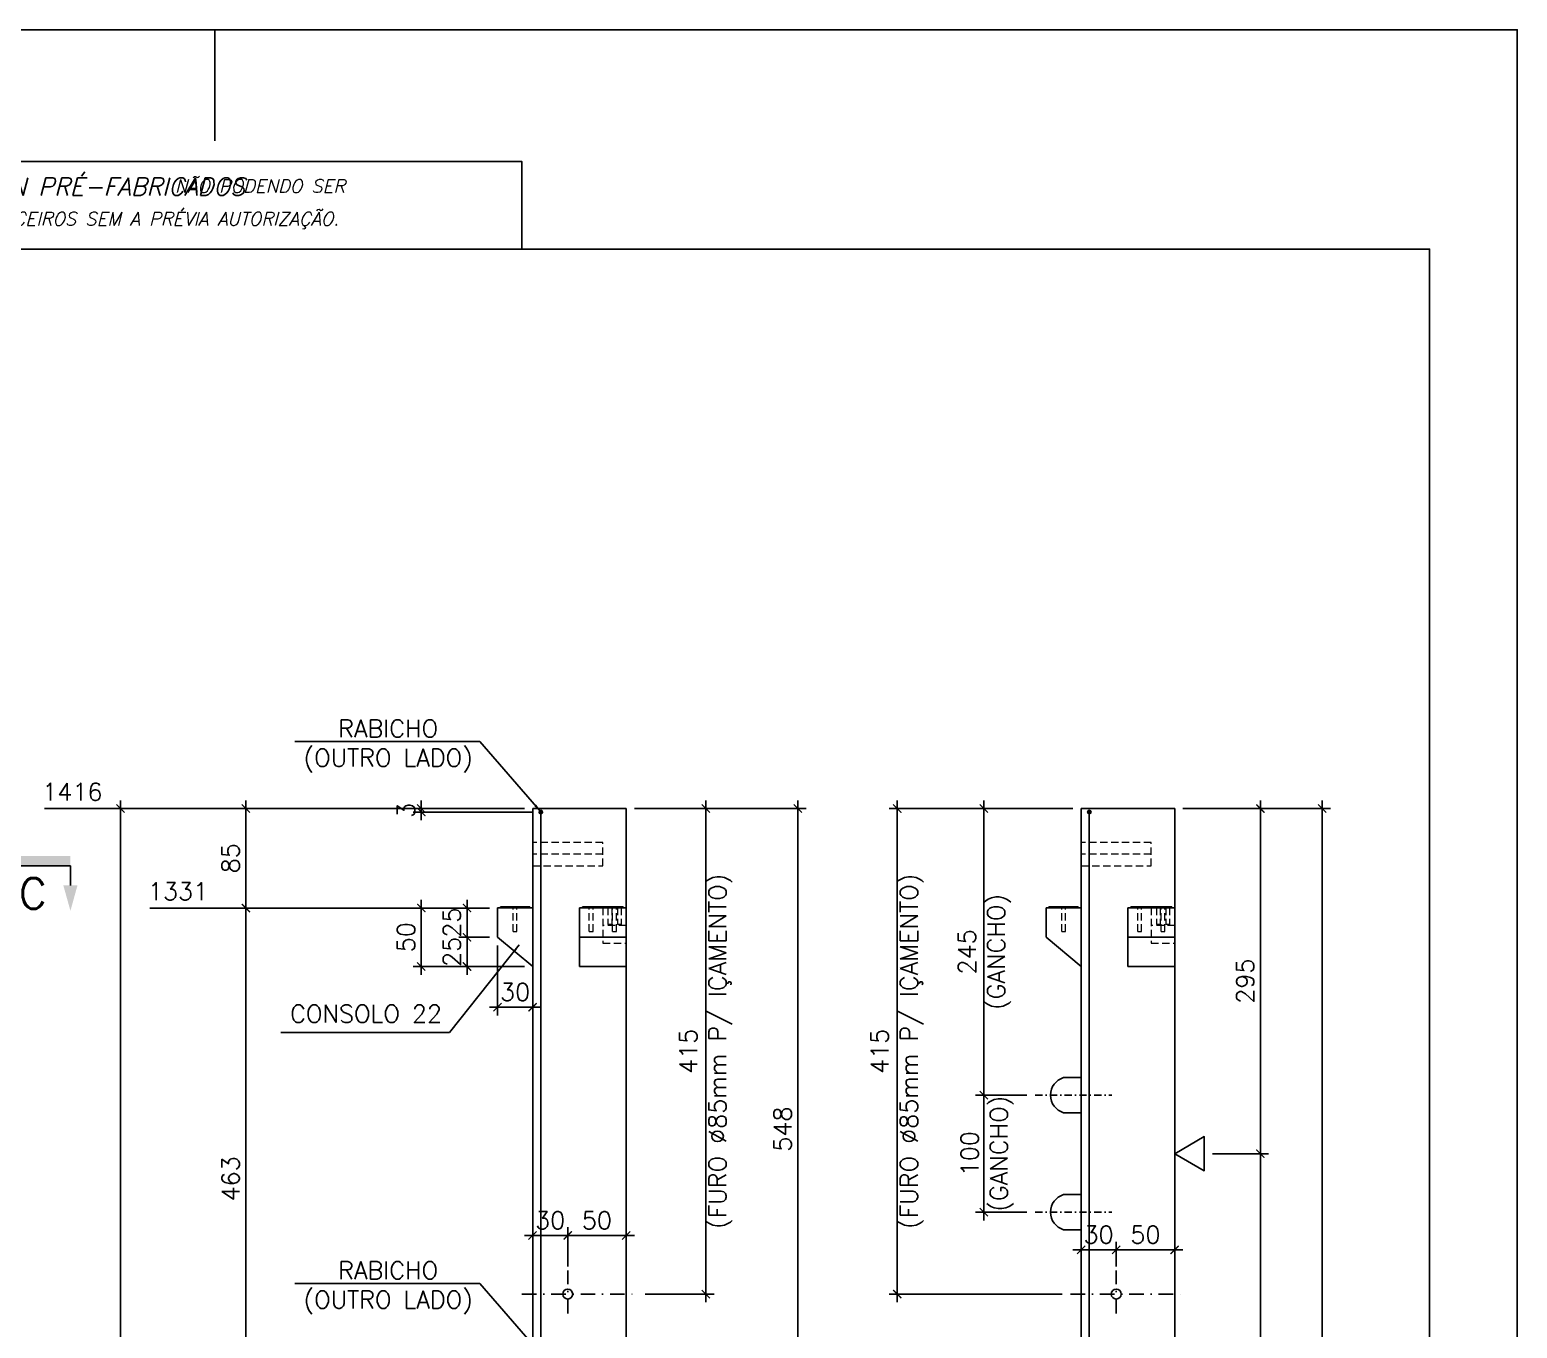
# Model space of a CAD drawing. Header units: centimetres. Extents: x 1658 to 27871, y 8240 to 11444.
# Drawn here: x 2614 to 3886, y 10334 to 11444 of the extents above; entities that cross this region are included whole.
import ezdxf

# ---------------------------------------------------------------- set-up
doc = ezdxf.new("R2010")
doc.units = ezdxf.units.CM
doc.header["$LTSCALE"] = 50
doc.header["$MEASUREMENT"] = 0
doc.header["$PDMODE"] = 67
for name, pattern in [('DASHDOT', [1, 0.5, -0.25, 0, -0.25]), ('DASHED', [0.75, 0.5, -0.25]), ('HIDDEN', [0.375, 0.25, -0.125])]:
    doc.linetypes.add(name, pattern=pattern)
doc.layers.add('10 TRACEJADO', color=1, linetype='DASHED', lineweight=13)
for name, color, linetype in [('COTAS-PRECON', 1, 'Continuous'), ('FORMATO-PRECON', 2, 'Continuous'), ('HACHURAS-PRECON', 1, 'Continuous'), ('IND- CORTE-PRECON', 4, 'Continuous'), ('LINHA CENTRO-PRECON', 1, 'DASHDOT'), ('LINHA-01-PRECON', 1, 'Continuous'), ('LINHA-02-PRECON', 2, 'Continuous'), ('LINHA-03-PRECON', 3, 'Continuous'), ('LINHA-04-PRECON', 4, 'Continuous'), ('TEXTO-35-PRECON', 5, 'Continuous')]:
    doc.layers.add(name, color=color, linetype=linetype)
doc.styles.add('ROMANS', font='ROMANS.SHX', dxfattribs={"oblique": 15, "height": 3})
doc.styles.get("Standard").update_dxf_attribs({"font": 'romans.shx'})
doc.dimstyles.new('ESC75-75', dxfattribs={"dimscale": 0, "dimtxt": 15, "dimasz": 7, "dimexe": 7, "dimexo": 7, "dimgap": 5.5, "dimtad": 1, "dimdec": 1, "dimdsep": 46, "dimtxsty": 'Standard', "dimblk": 'ARCHTICK', "dimcen": 0.1, "dimdle": 7, "dimclrd": 256, "dimclre": 256, "dimclrt": 2, "dimadec": 0, "dimazin": 0, "dimtfac": 1, "dimtdec": 1, "dimtix": 1, "dimtmove": 2, "dimatfit": 3, "dimfxl": 1, "dimarcsym": 0})

# ---------------------------------------------------------------- blocks, each defined once
blk = doc.blocks.new('A$C2E607E54')
at = {"layer": 'FORMATO-PRECON', "color": 6}
blk.add_line((1835, 4050), (685, 4050), dxfattribs=at)
at = {"layer": 'FORMATO-PRECON'}
for points in [[(0, 4200), (2970, 4200), (2970, 0), (0, 0)], [(685, 3950), (1835, 3950), (1835, 4050), (685, 4050)]]:
    blk.add_lwpolyline(points, close=True, dxfattribs=at)
blk.add_lwpolyline([(1485, 4200), (1485, 4073.6)], dxfattribs=at)
at = {"layer": 'FORMATO-PRECON', "color": 6}
blk.add_lwpolyline([(100, 3950), (2870, 3950), (2870, 100), (100, 100)], close=True, dxfattribs=at)
at = {"layer": 'FORMATO-PRECON', "color": 3, "style": 'ROMANS', "oblique": 15}
blk.add_text('PRECON PRÉ-FABRICADOS', height=20, dxfattribs=at).set_placement((1162, 4011.3))
at = {"layer": 'FORMATO-PRECON', "style": 'ROMANS', "oblique": 15}
for s, p in [('ESTE DESENHO É DE PROPRIEDADE DA                            NÃO PODENDO SER', (700.8, 4014.4)), ('COPIADO PARCIAL OU TOTALMENTE, NEM CEDIDO A TERCEIROS SEM A PRÉVIA AUTORIZAÇÃO.', (700.8, 3977))]:
    blk.add_text(s, height=15, dxfattribs=at).set_placement(p)
blk = doc.blocks.new('IND-CORTE-')
at = {"layer": 'IND- CORTE-PRECON', "color": 1}
for p, q in [((-11.2, 63.5), (-33.6, 63.5)), ((-11.2, 0), (-11.2, 63.5))]:
    blk.add_line(p, q, dxfattribs=at)
for points in [[(-33.6, 71.5), (-62.5, 63.5), (-33.6, 55.4)], [(0, 0), (-11.2, 0), (0, 63.5), (-11.2, 63.5)]]:
    blk.add_solid(points, dxfattribs=at)
at = {"layer": 'IND- CORTE-PRECON', "linetype": 'Continuous', "style": 'ROMANS', "flags": 8}
blk.add_attdef('B', (-57.7, 9.1), '', height=35, dxfattribs=at)
blk = doc.blocks.new('_ArchTick')
at = {"color": 0, "linetype": 'ByBlock', "const_width": 0.15}
blk.add_lwpolyline([(-0.5, -0.5), (0.5, 0.5)], dxfattribs=at)
blk = doc.blocks.new('*D121')
at = {"layer": 'Defpoints', "color": 0, "transparency": 16777216}
for p in [(3043.9, 10778.3), (2798.7, 10693.3), (3013.9, 10693.3)]:
    blk.add_point(p, dxfattribs=at)
at = {"layer": 'LINHA-01-PRECON', "lineweight": -2, "transparency": 16777216}
for p, q in [((3036.9, 10778.3), (2791.7, 10778.3)), ((2798.7, 10785.3), (2798.7, 10686.3)), ((3006.9, 10693.3), (2791.7, 10693.3))]:
    blk.add_line(p, q, dxfattribs=at)
at = {"layer": 'LINHA-01-PRECON', "lineweight": -2, "transparency": 16777216, "xscale": 7, "yscale": 7, "zscale": 7}
for p, rotation in [((2798.7, 10778.3), 90), ((2798.7, 10693.3), 270)]:
    blk.add_blockref('_ArchTick', p, dxfattribs=dict(at, rotation=rotation))
at = {"layer": 'LINHA-01-PRECON', "color": 2, "transparency": 16777216, "insert": (2785.7, 10735.8), "char_height": 15, "attachment_point": 5, "rotation": 90}
blk.add_mtext('85', dxfattribs=at)
blk = doc.blocks.new('*D122')
at = {"layer": 'Defpoints', "color": 0, "transparency": 16777216}
for p in [(3013.9, 10693.3), (2798.7, 10230.3), (3013.9, 10230.3)]:
    blk.add_point(p, dxfattribs=at)
at = {"layer": 'LINHA-01-PRECON', "lineweight": -2, "transparency": 16777216}
for p, q in [((2798.7, 10700.3), (2798.7, 10223.3)), ((3006.9, 10693.3), (2791.7, 10693.3)), ((3006.9, 10230.3), (2791.7, 10230.3))]:
    blk.add_line(p, q, dxfattribs=at)
at = {"layer": 'LINHA-01-PRECON', "lineweight": -2, "transparency": 16777216, "xscale": 7, "yscale": 7, "zscale": 7}
for p, rotation in [((2798.7, 10693.3), 90), ((2798.7, 10230.3), 270)]:
    blk.add_blockref('_ArchTick', p, dxfattribs=dict(at, rotation=rotation))
at = {"layer": 'LINHA-01-PRECON', "color": 2, "transparency": 16777216, "insert": (2785.7, 10461.8), "char_height": 15, "attachment_point": 5, "rotation": 90}
blk.add_mtext('463', dxfattribs=at)
blk = doc.blocks.new('*D125')
at = {"layer": 'Defpoints', "color": 0, "transparency": 16777216}
for p in [(3013.9, 10693.3), (2987.8, 10668.3), (3013.9, 10668.3)]:
    blk.add_point(p, dxfattribs=at)
at = {"layer": 'LINHA-01-PRECON', "lineweight": -2, "transparency": 16777216}
for p, q in [((2987.8, 10693.3), (2987.8, 10700.3)), ((3006.9, 10693.3), (2980.8, 10693.3)), ((2987.8, 10693.3), (2987.8, 10668.3)), ((3006.9, 10668.3), (2980.8, 10668.3)), ((2987.8, 10668.3), (2987.8, 10661.3))]:
    blk.add_line(p, q, dxfattribs=at)
at = {"layer": 'LINHA-01-PRECON', "lineweight": -2, "transparency": 16777216, "xscale": 7, "yscale": 7, "zscale": 7}
for p, rotation in [((2987.8, 10693.3), 270), ((2987.8, 10668.3), 90)]:
    blk.add_blockref('_ArchTick', p, dxfattribs=dict(at, rotation=rotation))
at = {"layer": 'LINHA-01-PRECON', "color": 2, "transparency": 16777216, "insert": (2974.8, 10680.8), "char_height": 15, "attachment_point": 5, "rotation": 90}
blk.add_mtext('25', dxfattribs=at)
blk = doc.blocks.new('*D126')
at = {"layer": 'Defpoints', "color": 0, "transparency": 16777216}
for p in [(3013.9, 10668.3), (2987.8, 10643.3), (3043.9, 10643.3)]:
    blk.add_point(p, dxfattribs=at)
at = {"layer": 'LINHA-01-PRECON', "lineweight": -2, "transparency": 16777216}
for p, q in [((2987.8, 10668.3), (2987.8, 10675.3)), ((3006.9, 10668.3), (2980.8, 10668.3)), ((2987.8, 10668.3), (2987.8, 10643.3)), ((3036.9, 10643.3), (2980.8, 10643.3)), ((2987.8, 10643.3), (2987.8, 10636.3))]:
    blk.add_line(p, q, dxfattribs=at)
at = {"layer": 'LINHA-01-PRECON', "lineweight": -2, "transparency": 16777216, "xscale": 7, "yscale": 7, "zscale": 7}
for p, rotation in [((2987.8, 10668.3), 270), ((2987.8, 10643.3), 90)]:
    blk.add_blockref('_ArchTick', p, dxfattribs=dict(at, rotation=rotation))
at = {"layer": 'LINHA-01-PRECON', "color": 2, "transparency": 16777216, "insert": (2974.8, 10655.8), "char_height": 15, "attachment_point": 5, "rotation": 90}
blk.add_mtext('25', dxfattribs=at)
blk = doc.blocks.new('*D127')
at = {"layer": 'Defpoints', "color": 0, "transparency": 16777216}
for p in [(3013.9, 10693.3), (2948.7, 10643.3), (3043.9, 10643.3)]:
    blk.add_point(p, dxfattribs=at)
at = {"layer": 'LINHA-01-PRECON', "lineweight": -2, "transparency": 16777216}
for p, q in [((2948.7, 10700.3), (2948.7, 10636.3)), ((3006.9, 10693.3), (2941.7, 10693.3)), ((3036.9, 10643.3), (2941.7, 10643.3))]:
    blk.add_line(p, q, dxfattribs=at)
at = {"layer": 'LINHA-01-PRECON', "lineweight": -2, "transparency": 16777216, "xscale": 7, "yscale": 7, "zscale": 7}
for p, rotation in [((2948.7, 10693.3), 90), ((2948.7, 10643.3), 270)]:
    blk.add_blockref('_ArchTick', p, dxfattribs=dict(at, rotation=rotation))
at = {"layer": 'LINHA-01-PRECON', "color": 2, "transparency": 16777216, "insert": (2935.7, 10668.3), "char_height": 15, "attachment_point": 5, "rotation": 90}
blk.add_mtext('50', dxfattribs=at)
blk = doc.blocks.new('*D128')
at = {"layer": 'Defpoints', "color": 0, "transparency": 16777216}
for p in [(3013.9, 10668.3), (3043.9, 10608.5), (3043.9, 10608.5)]:
    blk.add_point(p, dxfattribs=at)
at = {"layer": 'LINHA-01-PRECON', "lineweight": -2, "transparency": 16777216}
for p, q in [((3013.9, 10661.3), (3013.9, 10601.5)), ((3013.9, 10608.5), (3006.9, 10608.5)), ((3013.9, 10608.5), (3043.9, 10608.5)), ((3043.9, 10608.5), (3050.9, 10608.5))]:
    blk.add_line(p, q, dxfattribs=at)
at = {"layer": 'LINHA-01-PRECON', "lineweight": -2, "transparency": 16777216, "xscale": 7, "yscale": 7, "zscale": 7}
blk.add_blockref('_ArchTick', (3013.9, 10608.5), dxfattribs=at)
at = {"layer": 'LINHA-01-PRECON', "lineweight": -2, "transparency": 16777216, "xscale": 7, "yscale": 7, "zscale": 7, "rotation": 180}
blk.add_blockref('_ArchTick', (3043.9, 10608.5), dxfattribs=at)
at = {"layer": 'LINHA-01-PRECON', "color": 2, "transparency": 16777216, "insert": (3028.9, 10621.5), "char_height": 15, "attachment_point": 5}
blk.add_mtext('30', dxfattribs=at)
blk = doc.blocks.new('*D133')
at = {"layer": 'COTAS-PRECON', "lineweight": -2, "transparency": 16777216}
blk.add_line((2791.7, 10693.3), (2716.7, 10693.3), dxfattribs=at)
at = {"layer": 'Defpoints', "color": 0, "transparency": 16777216}
for p in [(2716.7, 10693.3), (2798.7, 10693.3), (3083.9, 9362.3)]:
    blk.add_point(p, dxfattribs=at)
at = {"layer": 'COTAS-PRECON', "color": 2, "transparency": 16777216, "insert": (2740.7, 10707.6), "char_height": 15, "attachment_point": 5}
blk.add_mtext('1331', dxfattribs=at)
blk = doc.blocks.new('*D136')
at = {"layer": 'Defpoints', "color": 0, "transparency": 16777216}
for p in [(3043.9, 10778.3), (2691.5, 9362.3), (3043.9, 9362.3)]:
    blk.add_point(p, dxfattribs=at)
at = {"layer": 'LINHA-01-PRECON', "lineweight": -2, "transparency": 16777216}
for p, q in [((3036.9, 10778.3), (2684.5, 10778.3)), ((2691.5, 10785.3), (2691.5, 9355.3)), ((3036.9, 9362.3), (2684.5, 9362.3))]:
    blk.add_line(p, q, dxfattribs=at)
at = {"layer": 'LINHA-01-PRECON', "lineweight": -2, "transparency": 16777216, "xscale": 7, "yscale": 7, "zscale": 7}
for p, rotation in [((2691.5, 10778.3), 90), ((2691.5, 9362.3), 270)]:
    blk.add_blockref('_ArchTick', p, dxfattribs=dict(at, rotation=rotation))
at = {"layer": 'LINHA-01-PRECON', "color": 2, "transparency": 16777216, "insert": (2678.5, 10070.3), "char_height": 15, "attachment_point": 5, "rotation": 90}
blk.add_mtext('1416', dxfattribs=at)
blk = doc.blocks.new('*D137')
at = {"layer": 'COTAS-PRECON', "lineweight": -2, "transparency": 16777216}
blk.add_line((2684.5, 10778.3), (2626.4, 10778.3), dxfattribs=at)
at = {"layer": 'Defpoints', "color": 0, "transparency": 16777216}
for p in [(2626.4, 10778.3), (2691.5, 10778.3), (3083.9, 9362.3)]:
    blk.add_point(p, dxfattribs=at)
at = {"layer": 'COTAS-PRECON', "color": 2, "transparency": 16777216, "insert": (2650.4, 10792.6), "char_height": 15, "attachment_point": 5}
blk.add_mtext('1416', dxfattribs=at)
blk = doc.blocks.new('*D139')
at = {"layer": 'COTAS-PRECON', "lineweight": -2, "transparency": 16777216}
for p, q in [((3130.9, 10778.3), (3277.7, 10778.3)), ((3270.7, 10785.3), (3270.7, 10223.3)), ((3160.9, 10230.3), (3277.7, 10230.3))]:
    blk.add_line(p, q, dxfattribs=at)
at = {"layer": 'Defpoints', "color": 0, "transparency": 16777216}
for p in [(3123.9, 10778.3), (3153.9, 10230.3), (3270.7, 10230.3)]:
    blk.add_point(p, dxfattribs=at)
at = {"layer": 'COTAS-PRECON', "lineweight": -2, "transparency": 16777216, "xscale": 7, "yscale": 7, "zscale": 7}
for p, rotation in [((3270.7, 10778.3), 90), ((3270.7, 10230.3), 270)]:
    blk.add_blockref('_ArchTick', p, dxfattribs=dict(at, rotation=rotation))
at = {"layer": 'COTAS-PRECON', "color": 2, "transparency": 16777216, "insert": (3257.7, 10504.3), "char_height": 15, "attachment_point": 5, "rotation": 90}
blk.add_mtext('548', dxfattribs=at)
blk = doc.blocks.new('*D152')
at = {"layer": 'COTAS-PRECON', "lineweight": -2, "transparency": 16777216}
for p, q in [((3505.9, 10778.3), (3422.7, 10778.3)), ((3429.7, 10785.3), (3429.7, 10713.5)), ((3429.7, 10526.3), (3429.7, 10598.2)), ((3466.6, 10533.3), (3422.7, 10533.3))]:
    blk.add_line(p, q, dxfattribs=at)
at = {"layer": 'Defpoints', "color": 0, "transparency": 16777216}
for p in [(3512.9, 10778.3), (3429.7, 10533.3), (3473.6, 10533.3)]:
    blk.add_point(p, dxfattribs=at)
at = {"layer": 'COTAS-PRECON', "lineweight": -2, "transparency": 16777216, "xscale": 7, "yscale": 7, "zscale": 7}
for p, rotation in [((3429.7, 10778.3), 90), ((3429.7, 10533.3), 270)]:
    blk.add_blockref('_ArchTick', p, dxfattribs=dict(at, rotation=rotation))
at = {"layer": 'COTAS-PRECON', "color": 2, "transparency": 16777216, "insert": (3430.3, 10655.8), "char_height": 15, "attachment_point": 5, "rotation": 90}
blk.add_mtext('245\\P(GANCHO)', dxfattribs=at)
blk = doc.blocks.new('*D153')
at = {"layer": 'COTAS-PRECON', "lineweight": -2, "transparency": 16777216}
for p, q in [((3625.2, 10483.3), (3673.2, 10483.3)), ((3666.2, 10490.3), (3666.2, 9665.3)), ((3625.2, 9672.3), (3673.2, 9672.3))]:
    blk.add_line(p, q, dxfattribs=at)
at = {"layer": 'Defpoints', "color": 0, "transparency": 16777216}
for p in [(3618.2, 10483.3), (3618.2, 9672.3), (3666.2, 9672.3)]:
    blk.add_point(p, dxfattribs=at)
at = {"layer": 'COTAS-PRECON', "lineweight": -2, "transparency": 16777216, "xscale": 7, "yscale": 7, "zscale": 7}
for p, rotation in [((3666.2, 10483.3), 90), ((3666.2, 9672.3), 270)]:
    blk.add_blockref('_ArchTick', p, dxfattribs=dict(at, rotation=rotation))
at = {"layer": 'COTAS-PRECON', "color": 2, "transparency": 16777216, "insert": (3653.2, 10077.8), "char_height": 15, "attachment_point": 5, "rotation": 90}
blk.add_mtext('811', dxfattribs=at)
blk = doc.blocks.new('*D154')
at = {"layer": 'COTAS-PRECON', "lineweight": -2, "transparency": 16777216}
for p, q in [((3599.9, 10778.3), (3673.2, 10778.3)), ((3666.2, 10785.3), (3666.2, 10476.3)), ((3625.2, 10483.3), (3673.2, 10483.3))]:
    blk.add_line(p, q, dxfattribs=at)
at = {"layer": 'Defpoints', "color": 0, "transparency": 16777216}
for p in [(3592.9, 10778.3, 0), (3618.2, 10483.3), (3666.2, 10483.3)]:
    blk.add_point(p, dxfattribs=at)
at = {"layer": 'COTAS-PRECON', "lineweight": -2, "transparency": 16777216, "xscale": 7, "yscale": 7, "zscale": 7}
for p, rotation in [((3666.2, 10778.3), 90), ((3666.2, 10483.3), 270)]:
    blk.add_blockref('_ArchTick', p, dxfattribs=dict(at, rotation=rotation))
at = {"layer": 'COTAS-PRECON', "color": 2, "transparency": 16777216, "insert": (3653.2, 10630.8), "char_height": 15, "attachment_point": 5, "rotation": 90}
blk.add_mtext('295', dxfattribs=at)
blk = doc.blocks.new('*D155')
at = {"layer": 'COTAS-PRECON', "lineweight": -2, "transparency": 16777216}
for p, q in [((3599.9, 10778.3), (3726.1, 10778.3)), ((3719.1, 10785.3), (3719.1, 9355.3)), ((3599.9, 9362.3), (3726.1, 9362.3))]:
    blk.add_line(p, q, dxfattribs=at)
at = {"layer": 'Defpoints', "color": 0, "transparency": 16777216}
for p in [(3592.9, 10778.3), (3592.9, 9362.3), (3719.1, 9362.3)]:
    blk.add_point(p, dxfattribs=at)
at = {"layer": 'COTAS-PRECON', "lineweight": -2, "transparency": 16777216, "xscale": 7, "yscale": 7, "zscale": 7}
for p, rotation in [((3719.1, 10778.3), 90), ((3719.1, 9362.3), 270)]:
    blk.add_blockref('_ArchTick', p, dxfattribs=dict(at, rotation=rotation))
at = {"layer": 'COTAS-PRECON', "color": 2, "transparency": 16777216, "insert": (3706.1, 10070.3), "char_height": 15, "attachment_point": 5, "rotation": 90}
blk.add_mtext('PONTOS DE APOIO E ESTOCAGEM', dxfattribs=at)
blk = doc.blocks.new('*D156')
at = {"layer": 'Defpoints', "color": 0, "transparency": 16777216}
for p in [(3512.9, 10778.3), (3355.7, 10363.3), (3503.8, 10363.3)]:
    blk.add_point(p, dxfattribs=at)
at = {"layer": 'LINHA-01-PRECON', "lineweight": -2, "transparency": 16777216}
for p, q in [((3505.9, 10778.3), (3348.7, 10778.3)), ((3355.7, 10785.3), (3355.7, 10747)), ((3355.7, 10356.3), (3355.7, 10394.6)), ((3496.8, 10363.3), (3348.7, 10363.3))]:
    blk.add_line(p, q, dxfattribs=at)
at = {"layer": 'LINHA-01-PRECON', "lineweight": -2, "transparency": 16777216, "xscale": 7, "yscale": 7, "zscale": 7}
for p, rotation in [((3355.7, 10778.3), 90), ((3355.7, 10363.3), 270)]:
    blk.add_blockref('_ArchTick', p, dxfattribs=dict(at, rotation=rotation))
at = {"layer": 'LINHA-01-PRECON', "color": 2, "transparency": 16777216, "insert": (3355.7, 10570.8), "char_height": 15, "attachment_point": 5, "rotation": 90}
blk.add_mtext('415\\P(FURO %%C85mm P/ IÇAMENTO)', dxfattribs=at)
blk = doc.blocks.new('*D150')
at = {"layer": 'Defpoints', "color": 0, "transparency": 16777216}
for p in [(3512.9, 10401.1), (3512.9, 10401.1), (3542.9, 10380)]:
    blk.add_point(p, dxfattribs=at)
at = {"layer": 'LINHA-01-PRECON', "lineweight": -2, "transparency": 16777216}
for p, q in [((3542.9, 10387), (3542.9, 10408.1)), ((3512.9, 10401.1), (3505.9, 10401.1)), ((3542.9, 10401.1), (3512.9, 10401.1)), ((3542.9, 10401.1), (3549.9, 10401.1))]:
    blk.add_line(p, q, dxfattribs=at)
at = {"layer": 'LINHA-01-PRECON', "lineweight": -2, "transparency": 16777216, "xscale": 7, "yscale": 7, "zscale": 7}
blk.add_blockref('_ArchTick', (3512.9, 10401.1), dxfattribs=at)
at = {"layer": 'LINHA-01-PRECON', "lineweight": -2, "transparency": 16777216, "xscale": 7, "yscale": 7, "zscale": 7, "rotation": 180}
blk.add_blockref('_ArchTick', (3542.9, 10401.1), dxfattribs=at)
at = {"layer": 'LINHA-01-PRECON', "color": 2, "transparency": 16777216, "insert": (3527.9, 10414.1), "char_height": 15, "attachment_point": 5}
blk.add_mtext('30', dxfattribs=at)
blk = doc.blocks.new('*D151')
at = {"layer": 'Defpoints', "color": 0, "transparency": 16777216}
for p in [(3592.9, 10401.1), (3592.9, 10401.1), (3542.9, 10380)]:
    blk.add_point(p, dxfattribs=at)
at = {"layer": 'LINHA-01-PRECON', "lineweight": -2, "transparency": 16777216}
for p, q in [((3542.9, 10387), (3542.9, 10408.1)), ((3535.9, 10401.1), (3599.9, 10401.1))]:
    blk.add_line(p, q, dxfattribs=at)
at = {"layer": 'LINHA-01-PRECON', "lineweight": -2, "transparency": 16777216, "xscale": 7, "yscale": 7, "zscale": 7, "rotation": 180}
blk.add_blockref('_ArchTick', (3542.9, 10401.1), dxfattribs=at)
at = {"layer": 'LINHA-01-PRECON', "lineweight": -2, "transparency": 16777216, "xscale": 7, "yscale": 7, "zscale": 7}
blk.add_blockref('_ArchTick', (3592.9, 10401.1), dxfattribs=at)
at = {"layer": 'LINHA-01-PRECON', "color": 2, "transparency": 16777216, "insert": (3567.9, 10414.1), "char_height": 15, "attachment_point": 5}
blk.add_mtext('50', dxfattribs=at)
blk = doc.blocks.new('*D148')
at = {"layer": 'COTAS-PRECON', "lineweight": -2, "transparency": 16777216}
for p, q in [((3466.6, 10533.3), (3422.7, 10533.3)), ((3429.7, 10540.3), (3429.7, 10426.3)), ((3466.6, 10433.3), (3422.7, 10433.3))]:
    blk.add_line(p, q, dxfattribs=at)
at = {"layer": 'Defpoints', "color": 0, "transparency": 16777216}
for p in [(3473.6, 10533.3), (3429.7, 10433.3), (3473.6, 10433.3)]:
    blk.add_point(p, dxfattribs=at)
at = {"layer": 'COTAS-PRECON', "lineweight": -2, "transparency": 16777216, "xscale": 7, "yscale": 7, "zscale": 7}
for p, rotation in [((3429.7, 10533.3), 90), ((3429.7, 10433.3), 270)]:
    blk.add_blockref('_ArchTick', p, dxfattribs=dict(at, rotation=rotation))
at = {"layer": 'COTAS-PRECON', "color": 2, "transparency": 16777216, "insert": (3432.6, 10483.3), "char_height": 15, "attachment_point": 5, "rotation": 90}
blk.add_mtext('100\\P(GANCHO)', dxfattribs=at)
blk = doc.blocks.new('*D158')
at = {"layer": 'Defpoints', "color": 0, "transparency": 16777216}
for p in [(3123.9, 10778.3), (3133.1, 10363.3), (3192, 10363.3)]:
    blk.add_point(p, dxfattribs=at)
at = {"layer": 'LINHA-01-PRECON', "lineweight": -2, "transparency": 16777216}
for p, q in [((3130.9, 10778.3), (3199, 10778.3)), ((3192, 10785.3), (3192, 10747)), ((3192, 10356.3), (3192, 10394.6)), ((3140.1, 10363.3), (3199, 10363.3))]:
    blk.add_line(p, q, dxfattribs=at)
at = {"layer": 'LINHA-01-PRECON', "lineweight": -2, "transparency": 16777216, "xscale": 7, "yscale": 7, "zscale": 7}
for p, rotation in [((3192, 10778.3), 90), ((3192, 10363.3), 270)]:
    blk.add_blockref('_ArchTick', p, dxfattribs=dict(at, rotation=rotation))
at = {"layer": 'LINHA-01-PRECON', "color": 2, "transparency": 16777216, "insert": (3192, 10570.8), "char_height": 15, "attachment_point": 5, "rotation": 90}
blk.add_mtext('415\\P(FURO %%C85mm P/ IÇAMENTO)', dxfattribs=at)
blk = doc.blocks.new('*D159')
at = {"layer": 'Defpoints', "color": 0, "transparency": 16777216}
for p in [(3043.9, 10413.4), (3043.9, 10413.4), (3073.9, 10380)]:
    blk.add_point(p, dxfattribs=at)
at = {"layer": 'LINHA-01-PRECON', "lineweight": -2, "transparency": 16777216}
for p, q in [((3073.9, 10387), (3073.9, 10420.4)), ((3043.9, 10413.4), (3036.9, 10413.4)), ((3073.9, 10413.4), (3043.9, 10413.4)), ((3073.9, 10413.4), (3080.9, 10413.4))]:
    blk.add_line(p, q, dxfattribs=at)
at = {"layer": 'LINHA-01-PRECON', "lineweight": -2, "transparency": 16777216, "xscale": 7, "yscale": 7, "zscale": 7}
blk.add_blockref('_ArchTick', (3043.9, 10413.4), dxfattribs=at)
at = {"layer": 'LINHA-01-PRECON', "lineweight": -2, "transparency": 16777216, "xscale": 7, "yscale": 7, "zscale": 7, "rotation": 180}
blk.add_blockref('_ArchTick', (3073.9, 10413.4), dxfattribs=at)
at = {"layer": 'LINHA-01-PRECON', "color": 2, "transparency": 16777216, "insert": (3058.9, 10426.4), "char_height": 15, "attachment_point": 5}
blk.add_mtext('30', dxfattribs=at)
blk = doc.blocks.new('*D160')
at = {"layer": 'Defpoints', "color": 0, "transparency": 16777216}
for p in [(3123.9, 10413.4), (3123.9, 10413.4), (3073.9, 10380)]:
    blk.add_point(p, dxfattribs=at)
at = {"layer": 'LINHA-01-PRECON', "lineweight": -2, "transparency": 16777216}
for p, q in [((3073.9, 10387), (3073.9, 10420.4)), ((3066.9, 10413.4), (3130.9, 10413.4))]:
    blk.add_line(p, q, dxfattribs=at)
at = {"layer": 'LINHA-01-PRECON', "lineweight": -2, "transparency": 16777216, "xscale": 7, "yscale": 7, "zscale": 7, "rotation": 180}
blk.add_blockref('_ArchTick', (3073.9, 10413.4), dxfattribs=at)
at = {"layer": 'LINHA-01-PRECON', "lineweight": -2, "transparency": 16777216, "xscale": 7, "yscale": 7, "zscale": 7}
blk.add_blockref('_ArchTick', (3123.9, 10413.4), dxfattribs=at)
at = {"layer": 'LINHA-01-PRECON', "color": 2, "transparency": 16777216, "insert": (3098.9, 10426.4), "char_height": 15, "attachment_point": 5}
blk.add_mtext('50', dxfattribs=at)
blk = doc.blocks.new('*D487')
at = {"layer": 'Defpoints', "color": 0, "transparency": 16777216}
for p in [(2948.7, 10775.3), (3043.9, 10778.3), (3050.9, 10775.3)]:
    blk.add_point(p, dxfattribs=at)
at = {"layer": 'LINHA-01-PRECON', "lineweight": -2, "transparency": 16777216}
for p, q in [((3036.9, 10778.3), (2941.7, 10778.3)), ((3043.9, 10775.3), (2941.7, 10775.3)), ((2948.7, 10778.3), (2948.7, 10785.3)), ((2948.7, 10778.3), (2948.7, 10775.3)), ((2948.7, 10775.3), (2948.7, 10768.3))]:
    blk.add_line(p, q, dxfattribs=at)
at = {"layer": 'LINHA-01-PRECON', "lineweight": -2, "transparency": 16777216, "xscale": 7, "yscale": 7, "zscale": 7}
for p, rotation in [((2948.7, 10778.3), 270), ((2948.7, 10775.3), 90)]:
    blk.add_blockref('_ArchTick', p, dxfattribs=dict(at, rotation=rotation))
at = {"layer": 'LINHA-01-PRECON', "color": 2, "transparency": 16777216, "insert": (2935.7, 10776.8), "char_height": 15, "attachment_point": 5, "rotation": 90}
blk.add_mtext('3', dxfattribs=at)

msp = doc.modelspace()

# ---------------------------------------------------------------- hatches: boundary and pattern name
at = {"layer": 'LINHA-04-PRECON'}
h = msp.add_hatch(color=256, dxfattribs=at)
h.dxf.hatch_style = 1
h.paths.add_polyline_path([(3049.44, 10775.33, 1), (3052.44, 10775.33, 1)])
h = msp.add_hatch(color=256, dxfattribs=at)
h.dxf.hatch_style = 1
h.paths.add_polyline_path([(3518.43, 10775.33, 1), (3521.43, 10775.33, 1)])

# ---------------------------------------------------------------- linework, layer by layer
at = {"layer": '10 TRACEJADO', "linetype": 'HIDDEN', "ltscale": 0.5, "extrusion": (0, 1, 0)}
for p, q in [((3103.88, 10749.33), (3043.94, 10749.33)), ((3103.88, 10729.33), (3103.88, 10749.33)), ((3572.87, 10749.33), (3512.93, 10749.33)), ((3572.87, 10729.33), (3572.87, 10749.33)), ((3103.88, 10739.33), (3043.94, 10739.33)), ((3572.87, 10739.33), (3512.93, 10739.33)), ((3043.94, 10729.33), (3103.88, 10729.33)), ((3512.93, 10729.33), (3572.87, 10729.33)), ((3027.34, 10693.33), (3027.34, 10694.33)), ((3027.34, 10673.33), (3027.34, 10693.33)), ((3030.54, 10693.33), (3030.54, 10694.33)), ((3030.54, 10673.33), (3030.54, 10693.33)), ((3095.54, 10694.33), (3092.34, 10694.33)), ((3092.34, 10693.33), (3092.34, 10694.33)), ((3092.34, 10673.33), (3092.34, 10693.33)), ((3095.54, 10693.33), (3095.54, 10694.33)), ((3095.54, 10673.33), (3095.54, 10693.33)), ((3103.94, 10693.33), (3103.94, 10663.33)), ((3112.34, 10694.33), (3106.44, 10694.33)), ((3106.44, 10694.33), (3106.44, 10693.33)), ((3108.34, 10694.33), (3108.34, 10693.33)), ((3108.34, 10693.33), (3108.34, 10679.33)), ((3111.54, 10694.33), (3111.54, 10693.33)), ((3111.54, 10693.33), (3111.54, 10679.33)), ((3112.34, 10694.33), (3115.54, 10694.33)), ((3112.34, 10694.33), (3112.34, 10693.33)), ((3112.34, 10673.33), (3112.34, 10693.33)), ((3121.44, 10694.33), (3115.54, 10694.33)), ((3115.54, 10694.33), (3115.54, 10693.33)), ((3115.54, 10673.33), (3115.54, 10693.33)), ((3116.34, 10694.33), (3116.34, 10693.33)), ((3116.34, 10693.33), (3116.34, 10679.33)), ((3119.54, 10694.33), (3119.54, 10693.33)), ((3119.54, 10693.33), (3119.54, 10679.33)), ((3121.44, 10694.33), (3121.44, 10693.33)), ((3496.33, 10693.33), (3496.33, 10694.33)), ((3496.33, 10673.33), (3496.33, 10693.33)), ((3499.53, 10693.33), (3499.53, 10694.33)), ((3499.53, 10673.33), (3499.53, 10693.33)), ((3564.53, 10694.33), (3561.33, 10694.33)), ((3561.33, 10693.33), (3561.33, 10694.33)), ((3561.33, 10673.33), (3561.33, 10693.33)), ((3564.53, 10693.33), (3564.53, 10694.33)), ((3564.53, 10673.33), (3564.53, 10693.33)), ((3572.93, 10693.33), (3572.93, 10663.33)), ((3581.33, 10694.33), (3575.43, 10694.33)), ((3575.43, 10694.33), (3575.43, 10693.33)), ((3577.33, 10694.33), (3577.33, 10693.33)), ((3577.33, 10693.33), (3577.33, 10679.33)), ((3580.53, 10694.33), (3580.53, 10693.33)), ((3580.53, 10693.33), (3580.53, 10679.33)), ((3581.33, 10694.33), (3584.53, 10694.33)), ((3581.33, 10694.33), (3581.33, 10693.33)), ((3581.33, 10673.33), (3581.33, 10693.33)), ((3590.43, 10694.33), (3584.53, 10694.33)), ((3584.53, 10694.33), (3584.53, 10693.33)), ((3584.53, 10673.33), (3584.53, 10693.33)), ((3585.33, 10694.33), (3585.33, 10693.33)), ((3585.33, 10693.33), (3585.33, 10679.33)), ((3588.53, 10694.33), (3588.53, 10693.33)), ((3588.53, 10693.33), (3588.53, 10679.33)), ((3590.43, 10694.33), (3590.43, 10693.33)), ((3027.34, 10673.33), (3028.94, 10673.33)), ((3028.94, 10673.33), (3030.54, 10673.33)), ((3092.34, 10673.33), (3095.54, 10673.33)), ((3123.94, 10678.33), (3103.94, 10678.33)), ((3111.54, 10679.33), (3108.34, 10679.33)), ((3112.34, 10673.33), (3115.54, 10673.33)), ((3119.54, 10679.33), (3116.34, 10679.33)), ((3496.33, 10673.33), (3497.93, 10673.33)), ((3497.93, 10673.33), (3499.53, 10673.33)), ((3561.33, 10673.33), (3564.53, 10673.33)), ((3592.93, 10678.33), (3572.93, 10678.33)), ((3580.53, 10679.33), (3577.33, 10679.33)), ((3581.33, 10673.33), (3584.53, 10673.33)), ((3588.53, 10679.33), (3585.33, 10679.33)), ((3103.94, 10663.33), (3123.94, 10663.33)), ((3572.93, 10663.33), (3592.93, 10663.33))]:
    msp.add_line(p, q, dxfattribs=at)
at = {"layer": 'LINHA CENTRO-PRECON', "ltscale": 0.25}
for p, q in [((3473.61, 10533.33), (3539.05, 10533.33)), ((3473.61, 10433.33), (3539.05, 10433.33))]:
    msp.add_line(p, q, dxfattribs=at)
at = {"layer": 'LINHA-01-PRECON'}
for p, q in [((3191.98, 10766.18), (3191.98, 10375.47)), ((3355.66, 10766.18), (3355.66, 10375.47)), ((3429.65, 10749.4), (3429.65, 10562.25))]:
    msp.add_line(p, q, dxfattribs=at)
at = {"layer": 'LINHA-01-PRECON', "linetype": 'DASHDOT', "ltscale": 0.5}
for p, q in [((3073.94, 10346.7), (3073.94, 10383.46)), ((3542.93, 10346.7), (3542.93, 10383.46)), ((3034.79, 10363.33), (3133.58, 10363.33)), ((3503.77, 10363.33), (3602.56, 10363.33))]:
    msp.add_line(p, q, dxfattribs=at)
at = {"layer": 'LINHA-02-PRECON', "extrusion": (0, 1, 0)}
for p, q in [((3512.93, 10778.33), (3512.93, 10693.33)), ((3512.93, 10778.33), (3592.93, 10778.33)), ((3592.93, 10693.33), (3592.93, 10778.33)), ((3512.93, 10749.33), (3512.93, 10749.33)), ((3512.93, 10729.33), (3512.93, 10749.33)), ((3512.93, 10729.33), (3512.93, 10729.33)), ((3482.93, 10693.33), (3482.93, 10668.33)), ((3512.93, 10693.33), (3482.93, 10693.33)), ((3485.43, 10694.33), (3510.43, 10694.33)), ((3485.43, 10693.33), (3485.43, 10694.33)), ((3510.43, 10693.33), (3510.43, 10694.33)), ((3512.93, 10643.33), (3512.93, 10693.33)), ((3552.93, 10693.33), (3592.93, 10693.33)), ((3552.93, 10693.33), (3552.93, 10668.33)), ((3555.43, 10693.33), (3555.43, 10694.33)), ((3590.43, 10694.33), (3555.43, 10694.33)), ((3555.43, 10693.33), (3590.43, 10693.33)), ((3590.43, 10693.33), (3590.43, 10694.33)), ((3592.93, 10693.33), (3592.93, 10668.33)), ((3482.93, 10668.33), (3512.93, 10643.33)), ((3552.93, 10668.33), (3552.93, 10643.38)), ((3552.93, 10668.33), (3592.93, 10668.33)), ((3592.93, 10668.33), (3592.93, 10643.33)), ((3512.93, 10643.33), (3512.93, 9492.33)), ((3592.93, 10643.38), (3552.93, 10643.38)), ((3592.93, 10230.33), (3592.93, 10643.38)), ((3592.93, 10643.33), (3592.93, 10643.33))]:
    msp.add_line(p, q, dxfattribs=at)
at = {"layer": 'LINHA-02-PRECON'}
msp.add_circle((3542.93, 10363.33), 4.25, dxfattribs=at)
at = {"layer": 'LINHA-03-PRECON', "extrusion": (0, 1, 0)}
for p, q in [((3043.94, 10778.33), (3043.94, 10693.33)), ((3043.94, 10778.33), (3123.94, 10778.33)), ((3123.94, 10693.33), (3123.94, 10778.33)), ((3043.94, 10749.33), (3043.94, 10749.33)), ((3043.94, 10729.33), (3043.94, 10749.33)), ((3043.94, 10729.33), (3043.94, 10729.33)), ((3013.94, 10693.33), (3013.94, 10668.33)), ((3043.94, 10693.33), (3013.94, 10693.33)), ((3016.44, 10694.33), (3041.44, 10694.33)), ((3016.44, 10693.33), (3016.44, 10694.33)), ((3041.44, 10693.33), (3041.44, 10694.33)), ((3043.94, 10643.33), (3043.94, 10693.33)), ((3083.94, 10693.33), (3123.94, 10693.33)), ((3083.94, 10693.33), (3083.94, 10668.33)), ((3086.44, 10693.33), (3086.44, 10694.33)), ((3121.44, 10694.33), (3086.44, 10694.33)), ((3086.44, 10693.33), (3121.44, 10693.33)), ((3121.44, 10693.33), (3121.44, 10694.33)), ((3123.94, 10693.33), (3123.94, 10668.33)), ((3013.94, 10668.33), (3043.94, 10643.33)), ((3083.94, 10668.33), (3083.94, 10643.38)), ((3083.94, 10668.33), (3123.94, 10668.33)), ((3123.94, 10668.33), (3123.94, 10643.33)), ((3043.94, 10643.33), (3043.94, 10230.33)), ((3123.94, 10643.38), (3083.94, 10643.38)), ((3123.94, 10230.33), (3123.94, 10643.38)), ((3123.94, 10643.33), (3123.94, 10643.33))]:
    msp.add_line(p, q, dxfattribs=at)
at = {"layer": 'LINHA-03-PRECON', "elevation": -0.02}
msp.add_lwpolyline([(3592.93, 10483.33), (3618.24, 10468.71), (3618.24, 10497.94)], close=True, dxfattribs=at)
at = {"layer": 'LINHA-03-PRECON'}
msp.add_circle((3073.94, 10363.33), 4.25, dxfattribs=at)
at = {"layer": 'LINHA-04-PRECON', "extrusion": (0, 1, 0)}
for p, q in [((3050.94, 9512.33), (3050.94, 10775.33)), ((3519.93, 9512.33), (3519.93, 10775.33))]:
    msp.add_line(p, q, dxfattribs=at)
at = {"layer": 'LINHA-04-PRECON'}
for points in [[(3512.93, 10548.33), (3497.93, 10548.33, 0.7491786), (3497.93, 10518.33), (3512.93, 10518.33)], [(3512.93, 10448.33), (3497.93, 10448.33, 0.7491786), (3497.93, 10418.33), (3512.93, 10418.33)]]:
    msp.add_lwpolyline(points, format="xyb", dxfattribs=at)
for centre in [(3050.94, 10775.33), (3519.93, 10775.33)]:
    msp.add_circle(centre, 1.5, dxfattribs=at)

# ---------------------------------------------------------------- block references
at = {"layer": 'HACHURAS-PRECON', "xscale": 0.7499999999999996, "yscale": 0.7499999999999996, "zscale": 0.7499999999999996}
msp.add_blockref('A$C2E607E54', (1658.36, 8293.94), dxfattribs=at)
at = {"layer": 'TEXTO-35-PRECON', "linetype": 'ByBlock'}
ref = msp.add_blockref('IND-CORTE-', (2601.07, 10737.79), dxfattribs=dict(at, xscale=-0.75, yscale=0.75, zscale=0.75, rotation=270))
ref.add_attrib('B', 'C', (2604.73, 10692.63), dxfattribs={"layer": 'IND- CORTE-PRECON', "color": 5, "linetype": 'Continuous', "height": 26.25, "style": 'ROMANS', "flags": 8})

# ---------------------------------------------------------------- texts
at = {"layer": 'COTAS-PRECON', "color": 2, "char_height": 15, "attachment_point": 5}
for s, insert in [('\\A1;RABICHO\\P(OUTRO LADO)', (2920.39, 10831.73)), ('\\A1;CONSOLO 22', (2901.5, 10602.92)), ('\\A1;RABICHO\\P(OUTRO LADO)', (2920.39, 10368.59))]:
    msp.add_mtext(s, dxfattribs=dict(at, insert=insert))

# ---------------------------------------------------------------- dimensions: what is measured, and where the dimension line sits
at = {"layer": 'COTAS-PRECON'}
for feature_location, offset, picture, middle in [((2691.53, 10778.33), (-65.1, 0), '*D137', (2650.41, 10792.61)), ((2798.7, 10693.33), (-82.01, 0), '*D133', (2740.68, 10707.61))]:
    dim = msp.add_ordinate_dim(feature_location=feature_location, offset=offset, dtype=0, origin=(3083.94, 9362.33), dimstyle='ESC75-75', override={"dimscale": 1}, dxfattribs=at)
    dim.commit()
    dim.dimension.update_dxf_attribs({"geometry": picture, "text_midpoint": middle})
for base, p1, p2, picture, middle in [((3270.66, 10230.33), (3123.94, 10778.33), (3153.94, 10230.33), '*D139', (3257.66, 10504.33)), ((3666.22, 10483.33, -0.02), (3592.93, 10778.33), (3618.24, 10483.33, -0.02), '*D154', (3653.22, 10630.83, -0.02)), ((3666.22, 9672.33, -0.02), (3618.24, 10483.33, -0.02), (3618.24, 9672.33, -0.02), '*D153', (3653.22, 10077.83, -0.02))]:
    dim = msp.add_linear_dim(base=base, p1=p1, p2=p2, angle=90, dimstyle='ESC75-75', override={"dimscale": 1}, dxfattribs=at)
    dim.commit()
    dim.dimension.update_dxf_attribs({"geometry": picture, "text_midpoint": middle})
for base, p1, p2, picture, middle in [((3429.65, 10533.33), (3512.93, 10778.33), (3473.61, 10533.33), '*D152', (3430.35, 10655.83)), ((3429.65, 10433.33), (3473.61, 10533.33), (3473.61, 10433.33), '*D148', (3432.59, 10483.33))]:
    dim = msp.add_linear_dim(base=base, p1=p1, p2=p2, angle=90, text='<>\\P(GANCHO)', dimstyle='ESC75-75', override={"dimscale": 1}, dxfattribs=at)
    dim.commit()
    dim.dimension.update_dxf_attribs({"geometry": picture, "text_midpoint": middle, "dimtype": 160})
dim = msp.add_linear_dim(base=(3719.09, 9362.33), p1=(3592.93, 10778.33), p2=(3592.93, 9362.33), angle=90, text='PONTOS DE APOIO E ESTOCAGEM', dimstyle='ESC75-75', override={"dimscale": 1}, dxfattribs=at)
dim.commit()
dim.dimension.update_dxf_attribs({"geometry": '*D155', "text_midpoint": (3706.09, 10070.33)})
at = {"layer": 'LINHA-01-PRECON'}
for base, p1, p2, angle, picture, middle in [((2691.53, 9362.33), (3043.94, 10778.33), (3043.94, 9362.33), 90, '*D136', (2678.53, 10070.33)), ((2798.7, 10693.33), (3043.94, 10778.33), (3013.94, 10693.33), 90, '*D121', (2785.7, 10735.83)), ((2948.67, 10775.33), (3043.94, 10778.33), (3050.94, 10775.33), 90, '*D487', (2935.67, 10776.83)), ((2798.7, 10230.33), (3013.94, 10693.33), (3013.94, 10230.33), 90, '*D122', (2785.7, 10461.83)), ((2948.67, 10643.33), (3013.94, 10693.33), (3043.94, 10643.33), 90, '*D127', (2935.67, 10668.33)), ((2987.84, 10668.33), (3013.94, 10693.33), (3013.94, 10668.33), 90, '*D125', (2974.84, 10680.83)), ((2987.84, 10643.33), (3013.94, 10668.33), (3043.94, 10643.33), 90, '*D126', (2974.84, 10655.83)), ((3123.94, 10413.45), (3073.94, 10379.95), (3123.94, 10413.45), 180, '*D160', (3098.94, 10426.45)), ((3592.93, 10401.11), (3542.93, 10379.95), (3592.93, 10401.11), 180, '*D151', (3567.93, 10414.11))]:
    dim = msp.add_linear_dim(base=base, p1=p1, p2=p2, angle=angle, dimstyle='ESC75-75', override={"dimscale": 1}, dxfattribs=at)
    dim.commit()
    dim.dimension.update_dxf_attribs({"geometry": picture, "text_midpoint": middle})
for base, p1, p2, picture, middle in [((3191.98, 10363.33), (3123.94, 10778.33), (3133.1, 10363.33), '*D158', (3191.98, 10570.83)), ((3355.66, 10363.33), (3512.93, 10778.33), (3503.77, 10363.33), '*D156', (3355.66, 10570.83))]:
    dim = msp.add_linear_dim(base=base, p1=p1, p2=p2, angle=90, text='<>\\P(FURO %%C85mm P/ IÇAMENTO)', dimstyle='ESC75-75', override={"dimscale": 1}, dxfattribs=at)
    dim.commit()
    dim.dimension.update_dxf_attribs({"geometry": picture, "text_midpoint": middle, "dimtype": 160})
for base, p1, p2, picture, middle in [((3043.94, 10608.46), (3013.94, 10668.33), (3043.94, 10608.46), '*D128', (3028.94, 10621.46)), ((3043.94, 10413.45), (3073.94, 10379.95), (3043.94, 10413.45), '*D159', (3058.94, 10426.45)), ((3512.93, 10401.11), (3542.93, 10379.95), (3512.93, 10401.11), '*D150', (3527.93, 10414.11))]:
    dim = msp.add_linear_dim(base=base, p1=p1, p2=p2, dimstyle='ESC75-75', override={"dimscale": 1}, dxfattribs=at)
    dim.commit()
    dim.dimension.update_dxf_attribs({"geometry": picture, "text_midpoint": middle})

# ---------------------------------------------------------------- leaders
at = {"layer": 'COTAS-PRECON'}
for points in [[(3050.94, 10775.47, -0.02), (2998.75, 10835.53, -0.02), (2840.55, 10835.53, -0.02)], [(3032.44, 10661.69, -0.01), (2972.89, 10586.94, -0.01), (2828.58, 10586.94, -0.01)], [(3050.94, 10312.33, -0.02), (2998.75, 10372.39, -0.02), (2840.55, 10372.39, -0.02)]]:
    msp.add_leader(points, dimstyle='ESC75-75', override={"dimscale": 1}, dxfattribs=at)

doc.saveas('drawing.dxf')
